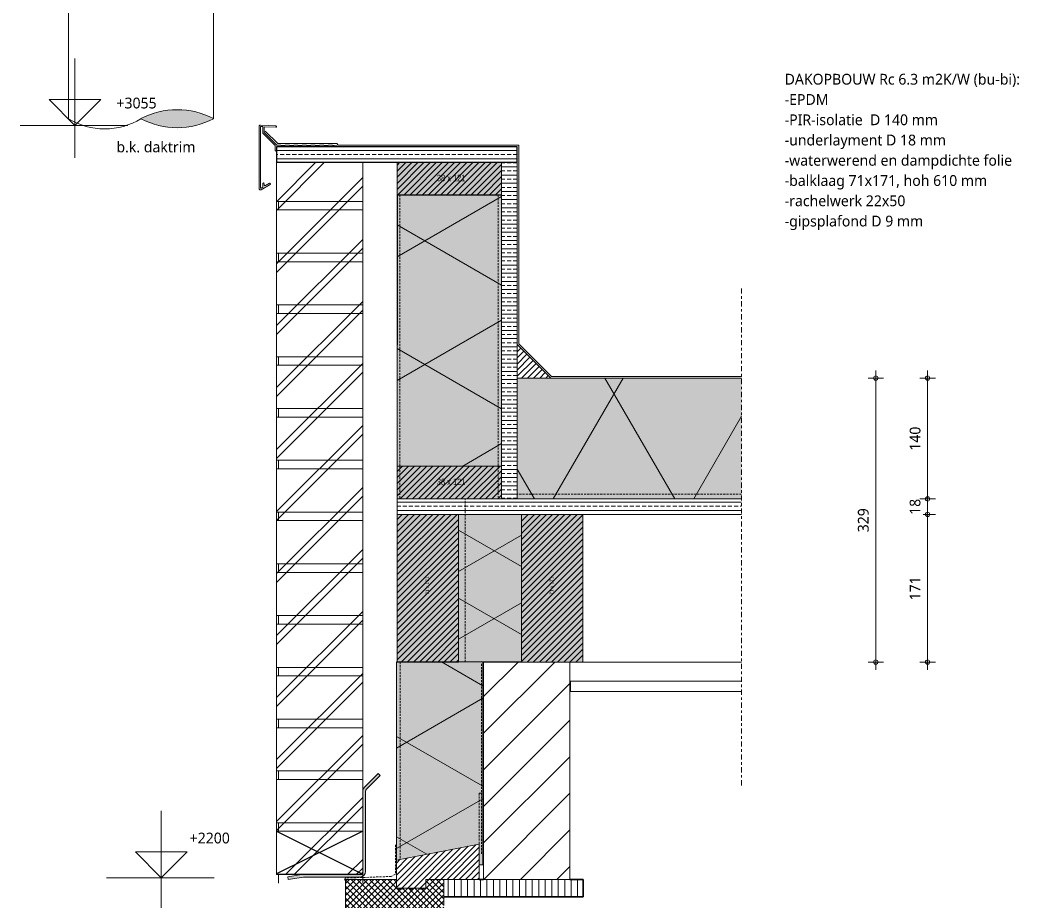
# Model space of a CAD drawing. Header units: millimetres. Extents: x 1813 to 34621, y -2347 to 13791.
# Drawn here: x 13664 to 14821, y 9128 to 10148 of the extents above; entities that cross this region are included whole.
import ezdxf

# ---------------------------------------------------------------- set-up
doc = ezdxf.new("R2010")
doc.units = ezdxf.units.MM
for name, pattern in [('Dash', [6.35, 3.175, -3.175]), ('MV_center', [15, 6, -3, 3, -3]), ('MV_hidden', [3.75, 2.5, -1.25])]:
    doc.linetypes.add(name, pattern=pattern)
for name, color, linetype, lineweight in [('A-ANNO-DIMS', 211, 'Continuous', 13), ('A-ANNO-DIMS-5', 211, 'Continuous', 13), ('A-ANNO-NOTE', 131, 'Continuous', 18), ('A-DETL', 90, 'Continuous', 13), ('A-DETL-GENF', 92, 'Continuous', 18), ('A-DETL-GENF-HDLN', 1, 'Dash', 18), ('A-DETL-MEDM', 33, 'Continuous', 18), ('A-DETL-THIN', 151, 'Continuous', 18), ('G-ANNO-TEXT', 231, 'Continuous', 13)]:
    doc.layers.add(name, color=color, linetype=linetype, lineweight=lineweight)
doc.styles.add('Segoe UI_3', font='segoeui.ttf', dxfattribs={"height": 12.5})
doc.styles.add('Segoe UI_B', font='segoeui.ttf', dxfattribs={"height": 12.5})
doc.styles.add('Swis721 Cn BT', font='swissc.ttf', dxfattribs={"height": 4})
doc.styles.add('Swis721 Cn BT_1', font='swissc.ttf', dxfattribs={"height": 7.5})
doc.dimstyles.new('2_5_mm_1', dxfattribs={"dimscale": 304.8, "dimtxt": 13.092049, "dimasz": 0.016404, "dimexe": 0.029528, "dimexo": 0.0625, "dimgap": 0.014764, "dimtad": 1, "dimdec": 0, "dimzin": 0, "dimdsep": 46, "dimtxsty": 'Segoe UI_3', "dimblk1": 'DOTBLANK', "dimblk2": 'DOTBLANK', "dimsah": 1, "dimcen": 0.09, "dimdle": 0.029528, "dimazin": 0, "dimtfac": 1, "dimtdec": 4, "dimtix": 1, "dimtmove": 0, "dimatfit": 3, "dimfxl": 0.029528, "dimfxlon": 1, "dimtvp": 1, "dimtfill": 1, "dimtolj": 1, "dimtzin": 0, "dimarcsym": 2})
pattern_1 = [(0, (0, 0), (0, 9.476), []), (0, (0, 4.738), (0, 9.476), [4.738, -2.369])]
pattern_2 = [(45, (0, 0), (-3.5355339, 3.5355339), [])]

# ---------------------------------------------------------------- blocks, each defined once
blk = doc.blocks.new('17 paal_aanzicht - Type 1-3186683-Details Verbouwingen')
at = {"layer": 'A-DETL-GENF', "linetype": 'Dash'}
blk.add_hatch(color=256, dxfattribs=at).paths.add_polyline_path([(42, -310.4), (49.3, -310.1), (56.5, -309.2), (63.6, -307.7), (70.6, -305.7), (77.3, -303.1), (84, -300), (77.3, -296.9), (70.6, -294.3), (63.6, -292.3), (56.5, -290.8), (49.3, -289.9), (42, -289.6), (34.7, -289.9), (27.5, -290.8), (20.4, -292.3), (13.4, -294.3), (6.7, -296.9), (0, -300), (6.7, -303.1), (13.4, -305.7), (20.4, -307.7), (27.5, -309.2), (34.7, -310.1)])
at = {"layer": 'A-DETL-GENF'}
for p, q in [((-84, 0), (-84, -300)), ((84, -300), (84, 0))]:
    blk.add_line(p, q, dxfattribs=at)
for centre, radius, start, end in [((-42, -230.9), 80.9, 238.7061, 301.2939), ((42, -379.9), 90.3, 62.2811, 117.7189), ((42, -379.9), 90.3, 62.2811, 117.7189), ((42, -220.1), 90.3, 242.2811, 297.7189)]:
    blk.add_arc(centre, radius, start, end, dxfattribs=at)
at = {"layer": 'A-DETL-GENF-HDLN'}
for p, q in [((-84, 0), (-84, 30)), ((-84, 30), (84, 30)), ((84, 30), (84, 0))]:
    blk.add_line(p, q, dxfattribs=at)
blk = doc.blocks.new('42_isolatie - Type 1-5081181-Details Verbouwingen')
at = {"layer": 'A-DETL-GENF'}
blk.add_hatch(color=256, dxfattribs=at).paths.add_polyline_path([(258.3, -0.8), (37.3, -0.8), (37.3, -140.8), (297.3, -140.8), (297.3, -0.8)])
at = {"layer": 'A-DETL-GENF', "lineweight": 13}
h = blk.add_hatch(dxfattribs=at)
h.set_pattern_fill('FP_16', color=256, style=0, pattern_type=2)
h.set_pattern_definition([(300, (-857.8, -704), (-121.936, -70.4), []), (240, (-857.8, -704), (-121.936, 70.4), [])])
h.paths.add_polyline_path([(258.3, -0.8), (37.3, -0.8), (37.3, -140.8), (297.3, -140.8), (297.3, -0.8)])
at = {"layer": 'A-DETL-GENF'}
for p, q in [((297.3, -0.8), (37.3, -0.8)), ((297.3, -0.8), (37.3, -0.8)), ((315.3, -140.8), (315.3, -0.8)), ((37.3, -140.8), (258.3, -140.8)), ((37.3, -140.8), (258.3, -140.8)), ((258.3, -140.8), (297.3, -140.8))]:
    blk.add_line(p, q, dxfattribs=at)
blk = doc.blocks.new('NLRS_00_DI_hout_rechthoekig1 - Vuren 71x171-5078764-Details Verbouwingen')
at = {"layer": 'A-DETL-GENF', "lineweight": 13}
blk.add_hatch(color=256, dxfattribs=at).paths.add_polyline_path([(0, 0), (0, -71), (171, -71), (171, 0), (155.9, 0)])
at = {"layer": 'A-DETL-MEDM', "lineweight": 13}
h = blk.add_hatch(dxfattribs=at)
h.set_pattern_fill('FP_186', color=256, style=0, pattern_type=2)
h.set_pattern_definition([(315, (-9404.533, 14100.886), (3.5355339, 3.5355339), [])])
h.paths.add_polyline_path([(0, 0), (0, -71), (171, -71), (171, 0), (155.9, 0)])
at = {"layer": 'A-DETL-MEDM'}
for p, q in [((0, 0), (171, 0)), ((0, -71), (0, 0)), ((171, 0), (171, -71)), ((171, 0), (171, -71)), ((171, 0), (171, -71)), ((171, -71), (0, -71)), ((171, -71), (0, -71))]:
    blk.add_line(p, q, dxfattribs=at)
blk = doc.blocks.new('42_isolatie - Type 1-5081182-Details Verbouwingen')
at = {"layer": 'A-DETL-GENF'}
blk.add_hatch(color=256, dxfattribs=at).paths.add_polyline_path([(0.3, -0.8), (0.3, -73.8), (171.3, -73.8), (171.3, -0.8), (156.2, -0.8)])
at = {"layer": 'A-DETL-GENF', "lineweight": 13}
h = blk.add_hatch(dxfattribs=at)
h.set_pattern_fill('FP_187', color=256, style=0, pattern_type=2)
h.set_pattern_definition([(300, (32.3, -205.2), (-58.89, -34), []), (240, (32.3, -205.2), (-58.89, 34), [])])
h.paths.add_polyline_path([(0.3, -0.8), (0.3, -73.8), (171.3, -73.8), (171.3, -0.8), (156.2, -0.8)])
at = {"layer": 'A-DETL-GENF'}
for p, q in [((171.3, -0.8), (0.3, -0.8)), ((0.3, -0.8), (0.3, -29.1)), ((171.3, -0.8), (0.3, -0.8)), ((0.3, -0.8), (0.3, -29.1)), ((171.3, -73.8), (171.3, -0.8)), ((171.3, -73.8), (171.3, -0.8)), ((0.3, -29.1), (0.3, -30)), ((0.3, -29.1), (0.3, -30)), ((0.3, -30), (0.3, -73.8)), ((0.3, -30), (0.3, -73.8)), ((0.3, -73.8), (171.3, -73.8))]:
    blk.add_line(p, q, dxfattribs=at)
blk = doc.blocks.new('NLRS_00_DI_hout_rechthoekig1 - Vuren 71x171-V113-Details Verbouwingen')
at = {"layer": 'A-DETL-GENF', "lineweight": 13}
blk.add_hatch(color=256, dxfattribs=at).paths.add_polyline_path([(0, -24.6), (0, -71), (171, -71), (171, 0), (0, 0)])
at = {"layer": 'A-DETL-MEDM', "lineweight": 13}
h = blk.add_hatch(dxfattribs=at)
h.set_pattern_fill('FP_188', color=256, style=0, pattern_type=2)
h.set_pattern_definition([(315, (-9404.533, 14244.886), (3.5355339, 3.5355339), [])])
h.paths.add_polyline_path([(0, -24.6), (0, -71), (171, -71), (171, 0), (0, 0)])
at = {"layer": 'A-DETL-MEDM'}
for p, q in [((0, 0), (171, 0)), ((0, -56.2), (0, 0)), ((171, 0), (171, -71)), ((171, 0), (171, -71)), ((171, 0), (171, -71)), ((0, -71), (0, -56.2)), ((171, -71), (0, -71)), ((171, -71), (0, -71))]:
    blk.add_line(p, q, dxfattribs=at)
blk = doc.blocks.new('NLRS_00_DI_hout_rechthoekig1 - SLS 38x121-5078792-Details Verbouwingen')
at = {"layer": 'A-DETL-GENF', "lineweight": 13}
blk.add_hatch(color=256, dxfattribs=at).paths.add_polyline_path([(0, -38), (121, -38), (121, 0), (0, 0)])
at = {"layer": 'A-DETL-MEDM', "lineweight": 13}
h = blk.add_hatch(dxfattribs=at)
h.set_pattern_fill('FP_189', color=256, style=0, pattern_type=2)
h.set_pattern_definition([(45, (-14100.886, -9983.644), (-3.5355339, 3.5355339), [])])
h.paths.add_polyline_path([(0, -38), (121, -38), (121, 0), (0, 0)])
at = {"layer": 'A-DETL-MEDM'}
for p, q in [((0, -38), (0, 0)), ((121, 0), (121, -38)), ((121, 0), (121, -38)), ((121, 0), (121, -38)), ((121, -38), (0, -38)), ((121, -38), (0, -38))]:
    blk.add_line(p, q, dxfattribs=at)
blk = doc.blocks.new('NLRS_00_DI_hout_rechthoekig1 - SLS 38x121-V114-Details Verbouwingen')
at = {"layer": 'A-DETL-GENF', "lineweight": 13}
blk.add_hatch(color=256, dxfattribs=at).paths.add_polyline_path([(0, -38), (121, -38), (121, 0), (0, 0)])
at = {"layer": 'A-DETL-MEDM', "lineweight": 13}
h = blk.add_hatch(dxfattribs=at)
h.set_pattern_fill('FP_190', color=256, style=0, pattern_type=2)
h.set_pattern_definition([(45, (-14100.886, -9631.533), (-3.5355339, 3.5355339), [])])
h.paths.add_polyline_path([(0, -38), (121, -38), (121, 0), (0, 0)])
at = {"layer": 'A-DETL-MEDM'}
for p, q in [((0, 0), (121, 0)), ((0, -38), (0, 0)), ((121, 0), (121, -38)), ((121, 0), (121, -38)), ((121, 0), (121, -38)), ((121, -38), (0, -38)), ((121, -38), (0, -38))]:
    blk.add_line(p, q, dxfattribs=at)
blk = doc.blocks.new('42_isolatie - Type 1-5081185-Details Verbouwingen')
at = {"layer": 'A-DETL-GENF'}
blk.add_hatch(color=256, dxfattribs=at).paths.add_polyline_path([(0.3, -121.8), (314.4, -121.8), (314.4, -0.8), (0.3, -0.8)])
at = {"layer": 'A-DETL-GENF', "lineweight": 13}
h = blk.add_hatch(dxfattribs=at)
h.set_pattern_fill('FP_54', color=256, style=0, pattern_type=2)
h.set_pattern_definition([(300, (12.83, -244.8), (-107.387, -62), []), (240, (12.83, -244.8), (-107.387, 62), [])])
h.paths.add_polyline_path([(0.3, -0.8), (0.3, -121.8), (314.4, -121.8), (314.4, -0.8)])
at = {"layer": 'A-DETL-GENF'}
for p, q in [((314.4, -0.8), (0.3, -0.8)), ((0.3, -0.8), (0.3, -121.8)), ((314.4, -0.8), (0.3, -0.8)), ((0.3, -0.8), (0.3, -121.8)), ((314.4, -121.8), (314.4, -0.8)), ((314.4, -121.8), (314.4, -0.8)), ((0.3, -121.8), (314.4, -121.8))]:
    blk.add_line(p, q, dxfattribs=at)
blk = doc.blocks.new('NLRS_27_DI_DET_compri_daktrim_CA654A1 - Type 1-5070354-Details Verbouwingen')
at = {"layer": 'A-DETL-GENF', "lineweight": 13}
for p, q in [((-20, -48.5), (-20, 23.5)), ((-18.4, 25), (-0.8, 24.1)), ((-15.9, 23.3), (-18.4, 23.4)), ((-18.4, 23.4), (-18.4, -47.5)), ((-15.9, 16.3), (-15.9, 23.3)), ((-14.3, 16.6), (-14.3, 23.2)), ((-14.3, 23.2), (-0.8, 22.5)), ((-15.6, 15.6), (-1.5, 1.5)), ((0.3, 2), (-14.3, 16.6)), ((-1.5, 1.5), (-1.5, -4.3)), ((4.7, 2), (0.3, 2)), ((10, 1.6), (5, 1.6)), ((14.7, 2), (10.3, 2)), ((20, 1.6), (15, 1.6)), ((24.7, 2), (20.3, 2)), ((30, 1.6), (25, 1.6)), ((34.7, 2), (30.3, 2)), ((40, 1.6), (35, 1.6)), ((44.7, 2), (40.3, 2)), ((50, 1.6), (45, 1.6)), ((54.7, 2), (50.3, 2)), ((60, 1.6), (55, 1.6)), ((64.7, 2), (60.3, 2)), ((69.6, 1), (65, 1.6)), ((-17.8, -49.8), (-7.4, -43.8)), ((-15.9, -46.9), (-15.9, -42.8)), ((-14.3, -42.8), (-14.3, -44.2)), ((-12.8, -45.1), (-8.2, -42.4)), ((-17.6, -47.9), (-15.9, -46.9))]:
    blk.add_line(p, q, dxfattribs=at)
for centre, radius, start, end in [((-18.5, 23.5), 1.5, 87, 180), ((-0.8, 23.3), 0.8, 360, 87), ((-0.8, 23.3), 0.8, 267, 0), ((-14.9, 16.3), 1, 180, 225), ((4.7, 1.7), 0.3, 340.5288, 90), ((10.3, 1.7), 0.3, 90, 199.4712), ((14.7, 1.7), 0.3, 340.5288, 90), ((20.3, 1.7), 0.3, 90, 199.4712), ((24.7, 1.7), 0.3, 340.5288, 90), ((30.3, 1.7), 0.3, 90, 199.4712), ((34.7, 1.7), 0.3, 340.5288, 90), ((40.3, 1.7), 0.3, 90, 199.4712), ((44.7, 1.7), 0.3, 340.5288, 90), ((50.3, 1.7), 0.3, 90, 199.4712), ((54.7, 1.7), 0.3, 340.5288, 90), ((60.3, 1.7), 0.3, 90, 199.4712), ((64.7, 1.7), 0.3, 340.9679, 90), ((69.5, 0.5), 0.5, 270, 82.4599), ((-0.7, -4.3), 0.75, 180, 270), ((-0.7, -4.3), 0.75, 270, 0), ((-15.1, -42.8), 0.8, 90, 180), ((-15.1, -42.8), 0.8, 360, 90), ((-13.3, -44.2), 1, 180, 300), ((-7.8, -43.1), 0.8, 360, 120), ((-7.8, -43.1), 0.8, 300, 0), ((-18.5, -48.5), 1.5, 180, 300), ((-17.9, -47.5), 0.5, 180, 300)]:
    blk.add_arc(centre, radius, start, end, dxfattribs=at)
blk = doc.blocks.new('00_maskeer1 - Type 1-V116-Details Verbouwingen')
at = {"layer": 'A-DETL-GENF', "linetype": 'MV_center'}
blk.add_line((-100, 0), (478, 0), dxfattribs=at)
blk = doc.blocks.new('Repeating Detail - 00 g lijmbolletje s e-V119-Details Verbouwingen')
at = {"layer": 'A-DETL-GENF'}
for points in [[(-25, 2.5), (-25.6, 2.4), (-26.3, 2.2), (-26.8, 1.8), (-27.2, 1.2), (-27.4, 0.8), (-22.6, 0.8), (-22.8, 1.2), (-23.2, 1.8), (-23.8, 2.2), (-24.4, 2.4)], [(-12.5, 2.5), (-13.1, 2.4), (-13.8, 2.2), (-14.3, 1.8), (-14.7, 1.2), (-14.9, 0.8), (-10.1, 0.8), (-10.3, 1.2), (-10.7, 1.8), (-11.3, 2.2), (-11.9, 2.4)], [(0, 2.5), (-0.6, 2.4), (-1.3, 2.2), (-1.8, 1.8), (-2.2, 1.2), (-2.4, 0.8), (2.4, 0.8), (2.2, 1.2), (1.8, 1.8), (1.2, 2.2), (0.6, 2.4)]]:
    blk.add_hatch(color=256, dxfattribs=at).paths.add_polyline_path(points)
for centre in [(-25, 0), (-12.5, 0), (0, 0)]:
    blk.add_arc(centre, 2.5, 17.8271, 162.1729, dxfattribs=at)
blk = doc.blocks.new('Repeating Detail - Type 1 waalformaat 2-V126-Details Verbouwingen')
at = {"layer": 'A-DETL-GENF'}
for p, q in [((0, 780), (0, 835.3)), ((100, 835.3), (100, 790)), ((100, 790), (0, 790)), ((97.5, 780), (97.5, 790)), ((0, 780), (100, 780)), ((0, 720), (0, 780)), ((100, 780), (100, 730)), ((100, 730), (0, 730)), ((97.5, 720), (97.5, 730)), ((0, 720), (100, 720)), ((0, 660), (0, 720)), ((100, 720), (100, 670)), ((100, 670), (0, 670)), ((0, 660), (100, 660)), ((0, 600), (0, 660)), ((97.5, 660), (97.5, 670)), ((100, 660), (100, 610)), ((100, 610), (0, 610)), ((97.5, 600), (97.5, 610)), ((0, 600), (100, 600)), ((0, 540), (0, 600)), ((100, 600), (100, 550)), ((100, 550), (0, 550)), ((97.5, 540), (97.5, 550)), ((0, 540), (100, 540)), ((0, 480), (0, 540)), ((100, 540), (100, 490)), ((100, 490), (0, 490)), ((97.5, 480), (97.5, 490)), ((0, 480), (100, 480)), ((0, 420), (0, 480)), ((100, 480), (100, 430)), ((100, 430), (0, 430)), ((97.5, 420), (97.5, 430)), ((0, 420), (100, 420)), ((0, 360), (0, 420)), ((100, 420), (100, 370)), ((100, 370), (0, 370)), ((0, 360), (100, 360)), ((0, 300), (0, 360)), ((97.5, 360), (97.5, 370)), ((100, 360), (100, 310)), ((100, 310), (0, 310)), ((97.5, 300), (97.5, 310)), ((0, 300), (100, 300)), ((0, 240), (0, 300)), ((100, 300), (100, 250)), ((100, 250), (0, 250)), ((97.5, 240), (97.5, 250)), ((0, 240), (100, 240)), ((0, 180), (0, 240)), ((100, 240), (100, 190)), ((100, 190), (0, 190)), ((97.5, 180), (97.5, 190)), ((0, 180), (100, 180)), ((0, 120), (0, 180)), ((100, 180), (100, 130)), ((100, 130), (0, 130)), ((97.5, 120), (97.5, 130)), ((0, 120), (100, 120)), ((0, 60), (0, 120)), ((100, 120), (100, 70)), ((100, 70), (0, 70)), ((97.5, 60), (97.5, 70)), ((0, 60), (100, 60)), ((0, 0), (0, 60)), ((100, 60), (100, 10)), ((100, 10), (0, 10)), ((97.5, 0), (97.5, 10))]:
    blk.add_line(p, q, dxfattribs=at)
blk = doc.blocks.new('42_isolatie - Type 1-V127-Details Verbouwingen')
at = {"layer": 'A-DETL-GENF'}
blk.add_hatch(color=256, dxfattribs=at).paths.add_polyline_path([(0.3, -100.8), (235.3, -100.8), (235.3, -0.8), (5.6, -0.8), (24.3, -96.7), (0.3, -96.7)])
at = {"layer": 'A-DETL-GENF', "lineweight": 13}
h = blk.add_hatch(dxfattribs=at)
h.set_pattern_fill('FP_21', color=256, style=0, pattern_type=2)
h.set_pattern_definition([(300, (0, 0), (-87.295, -50.4), []), (240, (0, 0), (-87.295, 50.4), [])])
h.paths.add_polyline_path([(0.3, -100.8), (235.3, -100.8), (235.3, -0.8), (5.6, -0.8), (24.3, -96.7), (0.3, -96.7)])
at = {"layer": 'A-DETL-GENF'}
for p, q in [((235.3, -0.8), (5.6, -0.8)), ((235.3, -0.8), (5.6, -0.8)), ((235.3, -100.8), (235.3, -0.8)), ((235.3, -100.8), (235.3, -0.8)), ((0.3, -96.7), (0.3, -100.8)), ((0.3, -96.7), (0.3, -100.8)), ((0.3, -100.8), (235.3, -100.8)), ((0.3, -100.8), (235.3, -100.8))]:
    blk.add_line(p, q, dxfattribs=at)
blk = doc.blocks.new('DIMBLOCK144-Details Verbouwingen')
at = {"layer": 'A-ANNO-DIMS-5'}
for p, q in [((14655.4, 9733.5), (14646.4, 9733.5)), ((14655.4, 9395.5), (14655.4, 9742.5)), ((14655.4, 9733.5), (14664.4, 9733.5)), ((14655.4, 9404.5), (14646.4, 9404.5)), ((14655.4, 9404.5), (14664.4, 9404.5))]:
    blk.add_line(p, q, dxfattribs=at)
for centre in [(14655.4, 9733.5), (14655.4, 9404.5)]:
    blk.add_circle(centre, 2.5, dxfattribs=at)
at = {"layer": 'A-ANNO-DIMS-5', "color": 0, "insert": (14634.6, 9554.8), "char_height": 12.5, "width": 34.277, "attachment_point": 1, "rotation": 90, "line_spacing_factor": 1.142579, "style": 'Segoe UI_3', "bg_fill": 3, "box_fill_scale": 1.25, "bg_fill_color": 9, "bg_fill_true_color": 13158600, "bg_fill_transparency": 0}
blk.add_mtext('329', dxfattribs=at)
blk = doc.blocks.new('_DotBlank')
at = {"color": 0, "linetype": 'ByBlock', "lineweight": -2}
blk.add_line((-0.5, 0), (-1, 0), dxfattribs=at)
blk.add_circle((0, 0), 0.5, dxfattribs=at)
blk = doc.blocks.new('DIMBLOCK145-Details Verbouwingen')
at = {"layer": 'A-ANNO-DIMS-5'}
for p, q in [((14715.4, 9575.5), (14706.4, 9575.5)), ((14715.4, 9395.5), (14715.4, 9575.5)), ((14715.4, 9575.5), (14724.4, 9575.5)), ((14715.4, 9404.5), (14706.4, 9404.5)), ((14715.4, 9404.5), (14724.4, 9404.5))]:
    blk.add_line(p, q, dxfattribs=at)
for centre in [(14715.4, 9575.5), (14715.4, 9404.5)]:
    blk.add_circle(centre, 2.5, dxfattribs=at)
at = {"layer": 'A-ANNO-DIMS-5', "color": 0, "insert": (14694.6, 9475.8), "char_height": 12.5, "width": 34.277, "attachment_point": 1, "rotation": 90, "line_spacing_factor": 1.142579, "style": 'Segoe UI_3', "bg_fill": 3, "box_fill_scale": 1.25, "bg_fill_color": 9, "bg_fill_true_color": 13158600, "bg_fill_transparency": 0}
blk.add_mtext('171', dxfattribs=at)
blk = doc.blocks.new('DIMBLOCK146-Details Verbouwingen')
at = {"layer": 'A-ANNO-DIMS-5'}
for p, q in [((14715.4, 9593.5), (14706.4, 9593.5)), ((14715.4, 9575.5), (14715.4, 9593.5)), ((14715.4, 9593.5), (14724.4, 9593.5)), ((14715.4, 9575.5), (14706.4, 9575.5)), ((14715.4, 9575.5), (14724.4, 9575.5))]:
    blk.add_line(p, q, dxfattribs=at)
for centre in [(14715.4, 9593.5), (14715.4, 9575.5)]:
    blk.add_circle(centre, 2.5, dxfattribs=at)
at = {"layer": 'A-ANNO-DIMS-5', "color": 0, "insert": (14694.6, 9575), "char_height": 12.5, "width": 22.852, "attachment_point": 1, "rotation": 90, "line_spacing_factor": 1.142579, "style": 'Segoe UI_3', "bg_fill": 3, "box_fill_scale": 1.25, "bg_fill_color": 9, "bg_fill_true_color": 13158600, "bg_fill_transparency": 0}
blk.add_mtext('18', dxfattribs=at)
blk = doc.blocks.new('DIMBLOCK147-Details Verbouwingen')
at = {"layer": 'A-ANNO-DIMS-5'}
for p, q in [((14715.4, 9733.5), (14706.4, 9733.5)), ((14715.4, 9593.5), (14715.4, 9742.5)), ((14715.4, 9733.5), (14724.4, 9733.5)), ((14715.4, 9593.5), (14706.4, 9593.5)), ((14715.4, 9593.5), (14724.4, 9593.5))]:
    blk.add_line(p, q, dxfattribs=at)
for centre in [(14715.4, 9733.5), (14715.4, 9593.5)]:
    blk.add_circle(centre, 2.5, dxfattribs=at)
at = {"layer": 'A-ANNO-DIMS-5', "color": 0, "insert": (14694.6, 9649.3), "char_height": 12.5, "width": 34.277, "attachment_point": 1, "rotation": 90, "line_spacing_factor": 1.142579, "style": 'Segoe UI_3', "bg_fill": 3, "box_fill_scale": 1.25, "bg_fill_color": 9, "bg_fill_true_color": 13158600, "bg_fill_transparency": 0}
blk.add_mtext('140', dxfattribs=at)

msp = doc.modelspace()

# ---------------------------------------------------------------- hatches: boundary and pattern name
at = {"layer": 'A-DETL-GENF', "lineweight": 13}
h = msp.add_hatch(dxfattribs=at)
h.set_pattern_fill('FP_11', color=250, style=0, pattern_type=2)
h.set_pattern_definition(pattern_1)
h.paths.add_polyline_path([(14239.9, 9983.6), (14239.9, 10001.6), (13961.1, 10001.6), (13961.1, 9983.6)])
h = msp.add_hatch(dxfattribs=at)
h.set_pattern_fill('FP_76', color=57, style=0, pattern_type=2)
h.set_pattern_definition([(45, (0, 0), (-35.92102, 35.92102), []), (45, (10.16, 0), (-35.92102, 35.92102), [])])
h.paths.add_polyline_path([(13961.1, 9158.6), (14057.8, 9158.6), (14058.6, 9158.7), (14059.5, 9159.1), (14060.1, 9159.6), (14060.6, 9160.3), (14060.9, 9161.1), (14061.1, 9161.9), (14061.1, 9983.6), (13961.1, 9983.6), (13961.1, 9274.6)])
h = msp.add_hatch(dxfattribs=at)
h.set_pattern_fill('FP_11', color=250, style=0, pattern_type=2)
h.set_pattern_definition(pattern_1)
h.paths.add_polyline_path([(14239.9, 9593.5), (14239.9, 9983.6), (14221.9, 9983.6), (14221.9, 9593.5)])
h = msp.add_hatch(dxfattribs=at)
h.set_pattern_fill('FP_12', color=250, style=0, pattern_type=2)
h.set_pattern_definition(pattern_2)
h.paths.add_polyline_path([(14239.9, 9733.5), (14278.9, 9733.5), (14239.9, 9772.5)])
h = msp.add_hatch(dxfattribs=at)
h.set_pattern_fill('FP_11', color=250, style=0, pattern_type=2)
h.set_pattern_definition(pattern_1)
h.paths.add_polyline_path([(14100.9, 9575.5), (14499.9, 9575.5), (14499.9, 9593.5), (14100.9, 9593.5)])
h = msp.add_hatch(dxfattribs=at)
h.set_pattern_fill('FP_15', color=57, style=0, pattern_type=2)
h.set_pattern_definition([(45, (0, 0), (-21.213203, 21.213203), [])])
h.paths.add_polyline_path([(14301.1, 9152.5), (14301.1, 9404.5), (14201.1, 9404.5), (14201.1, 9152.5), (14269.5, 9152.5)])
at = {"layer": 'A-DETL-GENF'}
msp.add_hatch(color=7, dxfattribs=at).paths.add_polyline_path([(13974.9, 9152.4), (13992.6, 9155.3), (14057.8, 9155.3), (14059.5, 9155.6), (14061.1, 9156.2), (14062.4, 9157.3), (14063.5, 9158.6), (14064.1, 9160.2), (14064.4, 9161.9), (14064.4, 9254.7), (14064.5, 9255.6), (14064.8, 9256.4), (14065.3, 9257.1), (14081.3, 9273), (14078.9, 9275.3), (14063, 9259.4), (14062.2, 9258.4), (14061.6, 9257.2), (14061.2, 9256), (14061.1, 9254.7), (14061.1, 9161.9), (14060.9, 9161.1), (14060.6, 9160.3), (14060.1, 9159.6), (14059.4, 9159.1), (14058.6, 9158.7), (14057.8, 9158.6), (13992.3, 9158.6), (13974.4, 9155.6)])
at = {"layer": 'A-DETL-GENF', "lineweight": 13}
h = msp.add_hatch(dxfattribs=at)
h.set_pattern_fill('FP_12', color=250, style=0, pattern_type=2)
h.set_pattern_definition(pattern_2)
h.paths.add_polyline_path([(14100.1, 9142.5), (14134.1, 9142.5), (14134.1, 9152.5), (14196.1, 9152.5), (14196.1, 9193.5), (14100.1, 9174.9)])
h = msp.add_hatch(dxfattribs=at)
h.set_pattern_fill('FP_10', color=250, style=0, pattern_type=2)
h.set_pattern_definition([(45, (0, 0), (-3.5355339, 3.5355339), []), (135, (0, 0), (-3.5355339, -3.5355339), [])])
h.paths.add_polyline_path([(14111.1, 9085.5), (14111.1, 9115.5), (14116.1, 9115.5), (14116.1, 9105.5), (14155.1, 9105.5), (14155.1, 9152.5), (14134.1, 9152.5), (14134.1, 9142.5), (14132.1, 9142.5), (14131.9, 9142), (14131.5, 9141.5), (14131, 9141.1), (14130.4, 9140.9), (14129.8, 9140.8), (14129.1, 9140.9), (14128.5, 9141.1), (14128, 9141.5), (14127.6, 9142), (14127.4, 9142.5), (14119.6, 9142.5), (14119.4, 9142), (14119, 9141.5), (14118.5, 9141.1), (14117.9, 9140.9), (14117.3, 9140.8), (14116.6, 9140.9), (14116, 9141.1), (14115.5, 9141.5), (14115.1, 9142), (14114.9, 9142.5), (14107.1, 9142.5), (14106.9, 9142), (14106.5, 9141.5), (14106, 9141.1), (14105.4, 9140.9), (14104.8, 9140.8), (14104.1, 9140.9), (14103.5, 9141.1), (14103, 9141.5), (14102.6, 9142), (14102.4, 9142.5), (14100.1, 9142.5), (14100.1, 9152.5), (14041.1, 9152.5), (14041.1, 9085.5), (14056.1, 9085.5), (14056.3, 9087.5), (14057.1, 9089.3), (14058.3, 9090.8), (14059.8, 9092), (14061.6, 9092.8), (14063.6, 9093), (14065.5, 9092.8), (14067.3, 9092), (14068.9, 9090.8), (14070.1, 9089.3), (14070.8, 9087.5), (14071.1, 9085.5)])
h = msp.add_hatch(dxfattribs=at)
h.set_pattern_fill('FP_7', color=254, style=0, pattern_type=2)
h.set_pattern_definition([(90, (0, 0), (-7.5, 5e-16), [])])
h.paths.add_polyline_path([(14301.1, 9132.5), (14316.5, 9132.5), (14316.5, 9152.5), (14155.1, 9152.5), (14155.1, 9132.5), (14269.5, 9132.5)])

# ---------------------------------------------------------------- linework, layer by layer
at = {"layer": 'A-DETL', "lineweight": 18}
for p, q in [((13727.7, 9988.7), (13727.7, 10103.7)), ((13727.7, 10026.2), (13697.7, 10056.2)), ((13697.7, 10056.2), (13757.6, 10056.2)), ((13757.6, 10056.2), (13727.6, 10026.2)), ((13789.1, 10026.2), (13664.1, 10026.2)), ((13948.2, 10019.6), (13962.2, 10005.6)), ((13962.6, 10005.2), (13948.2, 10019.6)), ((14031, 10005.2), (13962.6, 10005.2)), ((14030.6, 10002.6), (14025.8, 10003.6)), ((14031.6, 10001.6), (14030.6, 10002.6)), ((14032.6, 10003.6), (14031, 10005.2)), ((14241.9, 10003.6), (14032.6, 10003.6)), ((14241.9, 9773.4), (14241.9, 10003.6)), ((13961.1, 9983.6), (13961.1, 9158.6)), ((14061.1, 9254.7), (14061.1, 9983.6)), ((14279.7, 9735.5), (14241.9, 9773.4)), ((14499.9, 9735.5), (14279.7, 9735.5)), ((14499.9, 9382.5), (14301.7, 9382.5)), ((14301.7, 9382.5), (14301.7, 9370.5)), ((14301.7, 9370.5), (14499.9, 9370.5)), ((14078.9, 9275.3), (14063, 9259.4)), ((14065.3, 9257.1), (14081.3, 9273)), ((14081.3, 9273), (14078.9, 9275.3)), ((14061.1, 9254.7), (14061.1, 9161.9)), ((14064.4, 9161.9), (14064.4, 9254.7)), ((13827.7, 9117.1), (13827.7, 9232.1)), ((14196.1, 9193.5), (14100.1, 9174.9)), ((14196.1, 9152.5), (14196.1, 9193.5)), ((13827.7, 9154.5), (13797.7, 9184.5)), ((13797.7, 9184.5), (13857.6, 9184.5)), ((13857.6, 9184.5), (13827.6, 9154.5)), ((14100.1, 9174.9), (14100.1, 9142.5)), ((13889.1, 9154.5), (13764.1, 9154.5)), ((13889.1, 9154.5), (13784.1, 9154.5)), ((13797.7, 9154.5), (13857.6, 9154.5)), ((13961.1, 9158.6), (13992.3, 9158.6)), ((13992.3, 9158.6), (13974.4, 9155.6)), ((13974.4, 9155.6), (13974.9, 9152.4)), ((13974.9, 9152.4), (13992.6, 9155.3)), ((14057.8, 9158.6), (13992.3, 9158.6)), ((13992.6, 9155.3), (14057.8, 9155.3)), ((14100.1, 9142.5), (14134.1, 9142.5)), ((14134.1, 9142.5), (14134.1, 9152.5)), ((14134.1, 9152.5), (14196.1, 9152.5))]:
    msp.add_line(p, q, dxfattribs=at)
at = {"layer": 'A-DETL', "lineweight": 25}
for p, q in [((14239.9, 10001.6), (13961.1, 10001.6)), ((13961.1, 10001.6), (13961.1, 9983.6)), ((14239.9, 9983.6), (14239.9, 10001.6)), ((13961.1, 9983.6), (14239.9, 9983.6)), ((14101.1, 9945.6), (14101.1, 9771.6)), ((13961.1, 9208.3), (14061.1, 9158.6)), ((14061.1, 9208.3), (13962, 9159.6))]:
    msp.add_line(p, q, dxfattribs=at)
at = {"layer": 'A-DETL'}
for p, q in [((14221.9, 9983.6), (14221.9, 9593.5)), ((14239.9, 9593.5), (14239.9, 9983.6)), ((14100.9, 9593.5), (14100.9, 9575.5)), ((14221.9, 9593.5), (14239.9, 9593.5)), ((14315.9, 9575.5), (14499.9, 9575.5)), ((14301.1, 9404.5), (14201.1, 9404.5)), ((14201.1, 9404.5), (14201.1, 9152.5)), ((14301.1, 9152.5), (14301.1, 9404.5)), ((14100.1, 9152.5), (14041.1, 9152.5)), ((14041.1, 9152.5), (14041.1, 9085.5)), ((14155.1, 9122.5), (14155.1, 9152.5)), ((14201.1, 9152.5), (14301.1, 9152.5))]:
    msp.add_line(p, q, dxfattribs=at)
at = {"layer": 'A-DETL', "linetype": 'MV_hidden'}
for p, q in [((14104.1, 9945.6), (14104.1, 9593.5)), ((13961.1, 9404.5), (13961.1, 9304.5)), ((14104.6, 9404.5), (14104.6, 9175.7)), ((14198.6, 9182.4), (14198.6, 9402.4)), ((14098.9, 9192.5), (14098.9, 9158.7)), ((14040.8, 9154.1), (14040.1, 9151.6)), ((14094.2, 9156), (14040.8, 9154.1)), ((14098.9, 9158.7), (14094.2, 9156))]:
    msp.add_line(p, q, dxfattribs=at)
at = {"layer": 'A-DETL', "linetype": 'MV_hidden', "lineweight": 18}
for p, q in [((14218.1, 9945.6), (14218.1, 9595.6)), ((14179.9, 9404.5), (14179.9, 9593.5)), ((14499.9, 9599.1), (14239.9, 9599.1)), ((14200.2, 9404.5), (14201.1, 9404.5)), ((14301.1, 9404.5), (14301.7, 9404.5)), ((14196.1, 9252.5), (14201.1, 9252.5)), ((14196.1, 9152.5), (14196.1, 9252.5)), ((14201.1, 9252.5), (14201.1, 9152.5)), ((14201.1, 9152.5), (14196.1, 9152.5))]:
    msp.add_line(p, q, dxfattribs=at)
at = {"layer": 'A-DETL', "lineweight": 35}
for p, q in [((14201.1, 9152.5), (14196.1, 9152.5)), ((14316.5, 9152.5), (14301.1, 9152.5)), ((14316.5, 9132.5), (14316.5, 9152.5)), ((14155.1, 9132.5), (14316.5, 9132.5))]:
    msp.add_line(p, q, dxfattribs=at)
at = {"layer": 'A-DETL', "lineweight": 18}
for centre, radius, start, end in [((14067.7, 9254.7), 6.6, 134.9992, 180), ((14067.7, 9254.7), 3.3, 135.0009, 180), ((14057.8, 9161.9), 3.3, 270, 0), ((14057.8, 9161.9), 6.6, 270, 0)]:
    msp.add_arc(centre, radius, start, end, dxfattribs=at)
at = {"layer": 'A-DETL-THIN'}
for p, q in [((14278.9, 9733.5), (14239.9, 9772.5)), ((14239.9, 9733.5), (14278.9, 9733.5)), ((14315.9, 9404.5), (14499.9, 9404.5))]:
    msp.add_line(p, q, dxfattribs=at)

# ---------------------------------------------------------------- block references
at = {"layer": 'A-DETL-GENF', "lineweight": 13}
msp.add_blockref('NLRS_27_DI_DET_compri_daktrim_CA654A1 - Type 1-5070354-Details Verbouwingen', (13961.1, 10001.6), dxfattribs=at)
at = {"layer": 'A-DETL-GENF', "extrusion": (0, 0, -1)}
msp.add_blockref('Repeating Detail - Type 1 waalformaat 2-V126-Details Verbouwingen', (-14061.1, 9148.3), dxfattribs=at)
at = {"layer": 'A-DETL-GENF'}
for name, p, rotation in [('42_isolatie - Type 1-5081185-Details Verbouwingen', (14100.1, 9631.3), 89.99999999999966), ('42_isolatie - Type 1-5081181-Details Verbouwingen', (14537.2, 9592.7), 180), ('42_isolatie - Type 1-5081182-Details Verbouwingen', (14171.1, 9404.3), 90.00000000000018), ('42_isolatie - Type 1-V127-Details Verbouwingen', (14099.4, 9169.3), 89.99999999999991), ('Repeating Detail - 00 g lijmbolletje s e-V119-Details Verbouwingen', (14104.8, 9143.3), 180)]:
    msp.add_blockref(name, p, dxfattribs=dict(at, rotation=rotation))
at = {"layer": 'A-DETL-GENF', "linetype": 'MV_center', "rotation": 269.9999999999999}
msp.add_blockref('00_maskeer1 - Type 1-V116-Details Verbouwingen', (14499.9, 9737.5), dxfattribs=at)
at = {"layer": 'A-DETL-GENF-HDLN'}
msp.add_blockref('17 paal_aanzicht - Type 1-3186683-Details Verbouwingen', (13804.2, 10334.1), dxfattribs=at)
at = {"layer": 'A-DETL-MEDM', "lineweight": 13}
for name, p in [('NLRS_00_DI_hout_rechthoekig1 - SLS 38x121-5078792-Details Verbouwingen', (14100.9, 9983.6)), ('NLRS_00_DI_hout_rechthoekig1 - SLS 38x121-V114-Details Verbouwingen', (14100.9, 9631.5))]:
    msp.add_blockref(name, p, dxfattribs=at)
at = {"layer": 'A-DETL-MEDM', "lineweight": 13, "rotation": 90.00000000000044}
for name, p in [('NLRS_00_DI_hout_rechthoekig1 - Vuren 71x171-5078764-Details Verbouwingen', (14100.9, 9404.5)), ('NLRS_00_DI_hout_rechthoekig1 - Vuren 71x171-V113-Details Verbouwingen', (14244.9, 9404.5))]:
    msp.add_blockref(name, p, dxfattribs=at)

# ---------------------------------------------------------------- texts
at = {"layer": 'A-ANNO-NOTE', "lineweight": 13, "char_height": 7.5, "width": 38.481, "attachment_point": 1, "style": 'Swis721 Cn BT_1'}
for insert in [(14147, 9969.1), (14147, 9617)]:
    msp.add_mtext('38 x 121', dxfattribs=dict(at, insert=insert))
at = {"layer": 'A-ANNO-NOTE', "lineweight": 13, "char_height": 4, "width": 21.646, "attachment_point": 1, "rotation": 90, "style": 'Swis721 Cn BT'}
for insert in [(14133.8, 9482.5), (14277.8, 9482.5)]:
    msp.add_mtext('71 x 171', dxfattribs=dict(at, insert=insert))
at = {"layer": 'G-ANNO-TEXT', "color": 7, "char_height": 12.5, "attachment_point": 1}
for s, insert, width, style in [('DAKOPBOUW Rc 6.3 m2K/W (bu-bi):', (14549.8, 10086.1), 368.375, 'Segoe UI_B'), ('+3055', (13775.8, 10058.5), 60.928, 'Segoe UI_3'), ('-EPDM', (14549.8, 10062.6), 65.338, 'Segoe UI_3'), ('-PIR-isolatie  D 140 mm', (14549.8, 10039.1), 224.072, 'Segoe UI_3'), ('-underlayment D 18 mm', (14549.8, 10015.6), 231.688, 'Segoe UI_3'), ('b.k. daktrim', (13775.8, 10007.6), 109.43, 'Segoe UI_3'), ('-waterwerend en dampdichte folie', (14549.8, 9992.1), 323.481, 'Segoe UI_3'), ('-balklaag 71x171, hoh 610 mm', (14549.8, 9968.7), 291.013, 'Segoe UI_3'), ('-rachelwerk 22x50', (14549.8, 9945.2), 170.759, 'Segoe UI_3'), ('-gipsplafond D 9 mm', (14549.8, 9921.7), 200.823, 'Segoe UI_3'), ('+2200', (13860.6, 9206.8), 60.928, 'Segoe UI_3')]:
    msp.add_mtext(s, dxfattribs=dict(at, insert=insert, width=width, style=style))

# ---------------------------------------------------------------- dimensions: what is measured, and where the dimension line sits
at = {"layer": 'A-ANNO-DIMS'}
for base, p1, p2, override, picture, middle in [((14655.4, 9733.5), (14646.4, 9404.5), (14646.4, 9733.5), {"dimpost": '<>', "dimfxl": 329}, 'DIMBLOCK144-Details Verbouwingen', (14644.5, 9569)), ((14715.4, 9575.5), (14706.4, 9404.5), (14706.4, 9575.5), {"dimpost": '<>', "dimfxl": 171}, 'DIMBLOCK145-Details Verbouwingen', (14704.6, 9490))]:
    dim = msp.add_linear_dim(base=base, p1=p1, p2=p2, angle=90, dimstyle='2_5_mm_1', override=override, dxfattribs=at)
    dim.commit()
    dim.dimension.update_dxf_attribs({"geometry": picture, "text_midpoint": middle})

# ---------------------------------------------------------------- next in the draw order: dimensions: what is measured, and where the dimension line sits
dim = msp.add_linear_dim(base=(14715.4, 9593.5), p1=(14706.4, 9575.5), p2=(14706.4, 9593.5), angle=90, dimstyle='2_5_mm_1', override={"dimpost": '<>', "dimfxl": 18}, dxfattribs=at)
dim.commit()
dim.dimension.update_dxf_attribs({"geometry": 'DIMBLOCK146-Details Verbouwingen', "text_midpoint": (14704.5, 9584.5)})

# ---------------------------------------------------------------- next in the draw order: dimensions: what is measured, and where the dimension line sits
dim = msp.add_linear_dim(base=(14715.4, 9733.5), p1=(14706.4, 9593.5), p2=(14706.4, 9733.5), angle=90, dimstyle='2_5_mm_1', override={"dimpost": '<>', "dimfxl": 140}, dxfattribs=at)
dim.commit()
dim.dimension.update_dxf_attribs({"geometry": 'DIMBLOCK147-Details Verbouwingen', "text_midpoint": (14704.4, 9663.5)})

doc.saveas('drawing.dxf')
